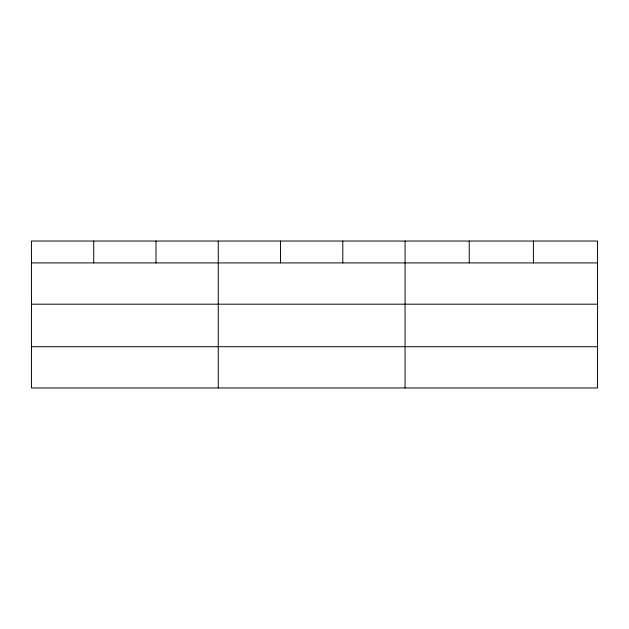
<?xml version="1.0" encoding="UTF-8"?>
<svg xmlns="http://www.w3.org/2000/svg" width="629" height="629" viewBox="0 0 629 629"><rect width="100%" height="100%" fill="white"/><g stroke="black" fill="none" stroke-linecap="round" stroke-linejoin="round"><path stroke-width="0.94" d="M597.55 304.184L597.55 241.033L31.45 241.033L31.45 387.967L597.55 387.967L597.55 304.184L31.45 304.184M31.45 262.914L597.55 262.914M31.45 346.705L597.55 346.705M533.392 241.033L533.392 262.914M469.234 241.033L469.234 262.914M405.076 241.033L405.076 387.967M342.805 241.033L342.805 262.914M280.534 241.033L280.534 262.914M218.263 241.033L218.263 387.967M155.992 241.033L155.992 262.914M93.721 241.033L93.721 262.914"/></g></svg>
